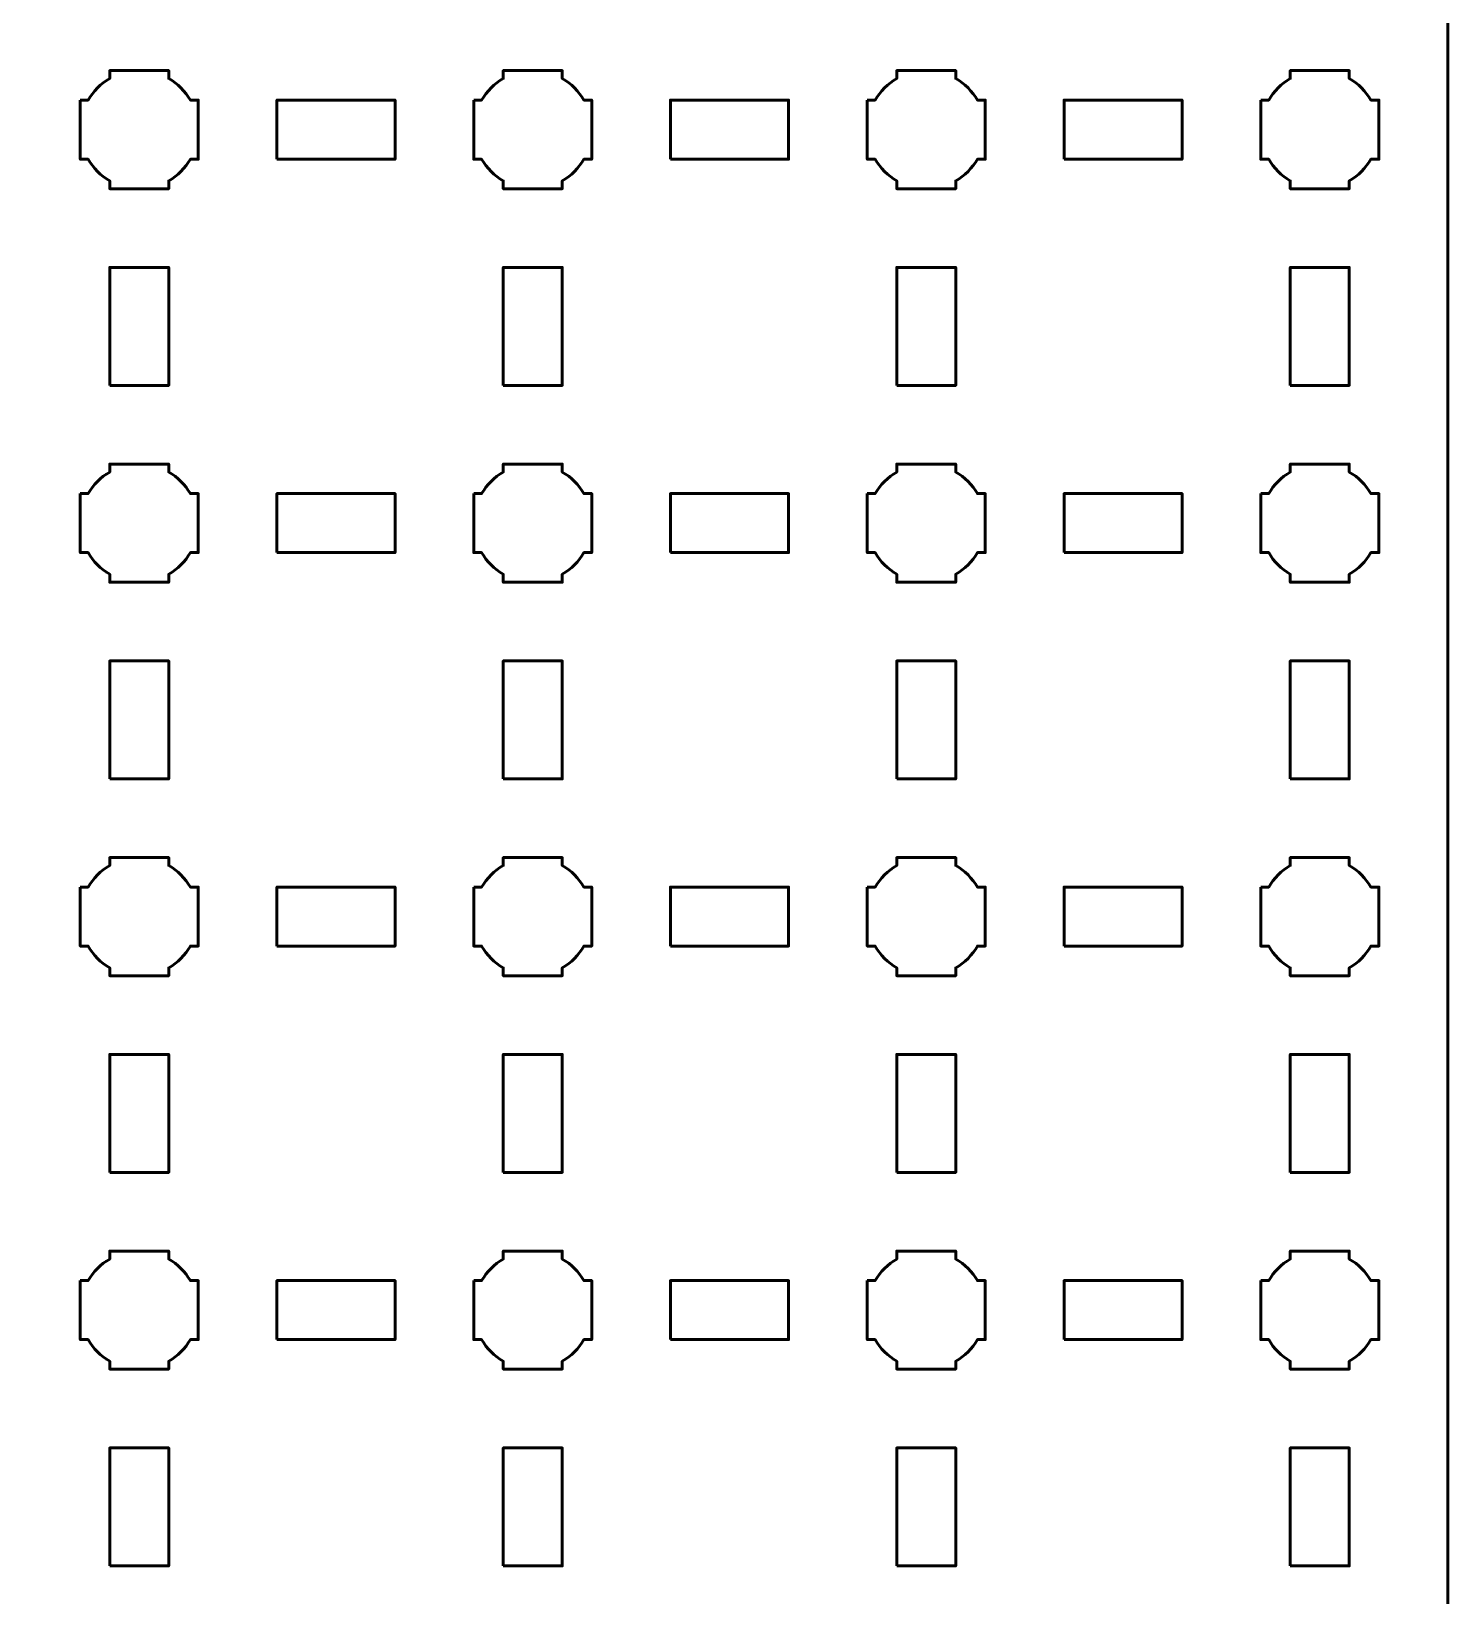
# Model space of a CAD drawing. Header units: centimetres. Extents: x -40.1 to 19.1, y -44.5 to 14.8.
# Drawn here: x 11.95 to 19.15, y -37.3 to -29.35 of the extents above; entities that cross this region are included whole.
import ezdxf

# ---------------------------------------------------------------- set-up
doc = ezdxf.new("R2010")
doc.units = ezdxf.units.CM
doc.header["$MEASUREMENT"] = 0
doc.layers.add('Layer 1', color=7, linetype='Continuous')

msp = doc.modelspace()

# ---------------------------------------------------------------- linework, layer by layer
at = {"layer": 'Layer 1', "lineweight": 53}
for points in [[(13.2, -30), (13.8, -30), (13.8, -29.7), (13.2, -29.7), (13.2, -30)], [(15.2, -30), (15.8, -30), (15.8, -29.7), (15.2, -29.7), (15.2, -30)], [(17.2, -30), (17.8, -30), (17.8, -29.7), (17.2, -29.7), (17.2, -30)], [(12.35, -31.15), (12.65, -31.15), (12.65, -30.55), (12.35, -30.55), (12.35, -31.15)], [(14.35, -31.15), (14.65, -31.15), (14.65, -30.55), (14.35, -30.55), (14.35, -31.15)], [(16.35, -31.15), (16.65, -31.15), (16.65, -30.55), (16.35, -30.55), (16.35, -31.15)], [(18.35, -31.15), (18.65, -31.15), (18.65, -30.55), (18.35, -30.55), (18.35, -31.15)], [(13.2, -32), (13.8, -32), (13.8, -31.7), (13.2, -31.7), (13.2, -32)], [(15.2, -32), (15.8, -32), (15.8, -31.7), (15.2, -31.7), (15.2, -32)], [(17.2, -32), (17.8, -32), (17.8, -31.7), (17.2, -31.7), (17.2, -32)], [(12.35, -33.15), (12.65, -33.15), (12.65, -32.55), (12.35, -32.55), (12.35, -33.15)], [(14.35, -33.15), (14.65, -33.15), (14.65, -32.55), (14.35, -32.55), (14.35, -33.15)], [(16.35, -33.15), (16.65, -33.15), (16.65, -32.55), (16.35, -32.55), (16.35, -33.15)], [(18.35, -33.15), (18.65, -33.15), (18.65, -32.55), (18.35, -32.55), (18.35, -33.15)], [(13.2, -34), (13.8, -34), (13.8, -33.7), (13.2, -33.7), (13.2, -34)], [(15.2, -34), (15.8, -34), (15.8, -33.7), (15.2, -33.7), (15.2, -34)], [(17.2, -34), (17.8, -34), (17.8, -33.7), (17.2, -33.7), (17.2, -34)], [(12.35, -35.15), (12.65, -35.15), (12.65, -34.55), (12.35, -34.55), (12.35, -35.15)], [(14.35, -35.15), (14.65, -35.15), (14.65, -34.55), (14.35, -34.55), (14.35, -35.15)], [(16.35, -35.15), (16.65, -35.15), (16.65, -34.55), (16.35, -34.55), (16.35, -35.15)], [(18.35, -35.15), (18.65, -35.15), (18.65, -34.55), (18.35, -34.55), (18.35, -35.15)], [(13.2, -36), (13.8, -36), (13.8, -35.7), (13.2, -35.7), (13.2, -36)], [(15.2, -36), (15.8, -36), (15.8, -35.7), (15.2, -35.7), (15.2, -36)], [(17.2, -36), (17.8, -36), (17.8, -35.7), (17.2, -35.7), (17.2, -36)], [(12.35, -37.15), (12.65, -37.15), (12.65, -36.55), (12.35, -36.55), (12.35, -37.15)], [(14.35, -37.15), (14.65, -37.15), (14.65, -36.55), (14.35, -36.55), (14.35, -37.15)], [(16.35, -37.15), (16.65, -37.15), (16.65, -36.55), (16.35, -36.55), (16.35, -37.15)], [(18.35, -37.15), (18.65, -37.15), (18.65, -36.55), (18.35, -36.55), (18.35, -37.15)]]:
    msp.add_lwpolyline(points, close=True, dxfattribs=at)
for points, knots in [([(-40.15, -44), (-40.15, -44), (-40.15, 14.3), (-40.15, 14.3), (-40.15, 14.3), (-40.15, 14.57609), (-39.92609, 14.8), (-39.65, 14.8), (-39.65, 14.8), (-39.65, 14.8), (18.65, 14.8), (18.65, 14.8), (18.65, 14.8), (18.92609, 14.8), (19.15, 14.57609), (19.15, 14.3), (19.15, 14.3), (19.15, 14.3), (19.15, -44), (19.15, -44), (19.15, -44), (19.15, -44.27609), (18.92609, -44.5), (18.65, -44.5), (18.65, -44.5), (18.65, -44.5), (-39.65, -44.5), (-39.65, -44.5), (-39.65, -44.5), (-39.92609, -44.5), (-40.15, -44.27609), (-40.15, -44)], [0, 0, 0, 0, 0.125, 0.125, 0.125, 0.125, 0.25, 0.25, 0.25, 0.25, 0.375, 0.375, 0.375, 0.375, 0.5, 0.5, 0.5, 0.5, 0.625, 0.625, 0.625, 0.625, 0.75, 0.75, 0.75, 0.75, 0.875, 0.875, 0.875, 0.875, 1, 1, 1, 1]), ([(12.2, -29.7), (12.2, -29.7), (12.24015, -29.7), (12.24015, -29.7), (12.24015, -29.7), (12.2665, -29.65447), (12.30447, -29.6165), (12.35, -29.59015), (12.35, -29.59015), (12.35, -29.59015), (12.35, -29.55), (12.35, -29.55), (12.35, -29.55), (12.35, -29.55), (12.5, -29.55), (12.5, -29.55), (12.5, -29.55), (12.5, -29.55), (12.65, -29.55), (12.65, -29.55), (12.65, -29.55), (12.65, -29.55), (12.65, -29.59015), (12.65, -29.59015), (12.65, -29.59015), (12.69553, -29.6165), (12.7335, -29.65447), (12.75985, -29.7), (12.75985, -29.7), (12.75985, -29.7), (12.8, -29.7), (12.8, -29.7), (12.8, -29.7), (12.8, -29.7), (12.8, -29.85), (12.8, -29.85), (12.8, -29.85), (12.8, -29.85), (12.8, -30), (12.8, -30), (12.8, -30), (12.8, -30), (12.75985, -30), (12.75985, -30), (12.75985, -30), (12.7335, -30.04553), (12.69553, -30.0835), (12.65, -30.10985), (12.65, -30.10985), (12.65, -30.10985), (12.65, -30.15), (12.65, -30.15), (12.65, -30.15), (12.65, -30.15), (12.5, -30.15), (12.5, -30.15), (12.5, -30.15), (12.5, -30.15), (12.35, -30.15), (12.35, -30.15), (12.35, -30.15), (12.35, -30.15), (12.35, -30.10985), (12.35, -30.10985), (12.35, -30.10985), (12.30447, -30.0835), (12.2665, -30.04553), (12.24015, -30), (12.24015, -30), (12.24015, -30), (12.2, -30), (12.2, -30), (12.2, -30), (12.2, -30), (12.2, -29.85), (12.2, -29.85), (12.2, -29.85), (12.2, -29.85), (12.2, -29.7), (12.2, -29.7)], [0, 0, 0, 0, 0.05, 0.05, 0.05, 0.05, 0.1, 0.1, 0.1, 0.1, 0.15, 0.15, 0.15, 0.15, 0.2, 0.2, 0.2, 0.2, 0.25, 0.25, 0.25, 0.25, 0.3, 0.3, 0.3, 0.3, 0.35, 0.35, 0.35, 0.35, 0.4, 0.4, 0.4, 0.4, 0.45, 0.45, 0.45, 0.45, 0.5, 0.5, 0.5, 0.5, 0.55, 0.55, 0.55, 0.55, 0.6, 0.6, 0.6, 0.6, 0.65, 0.65, 0.65, 0.65, 0.7, 0.7, 0.7, 0.7, 0.75, 0.75, 0.75, 0.75, 0.8, 0.8, 0.8, 0.8, 0.85, 0.85, 0.85, 0.85, 0.9, 0.9, 0.9, 0.9, 0.95, 0.95, 0.95, 0.95, 1, 1, 1, 1]), ([(14.2, -29.7), (14.2, -29.7), (14.24015, -29.7), (14.24015, -29.7), (14.24015, -29.7), (14.2665, -29.65447), (14.30447, -29.6165), (14.35, -29.59015), (14.35, -29.59015), (14.35, -29.59015), (14.35, -29.55), (14.35, -29.55), (14.35, -29.55), (14.35, -29.55), (14.5, -29.55), (14.5, -29.55), (14.5, -29.55), (14.5, -29.55), (14.65, -29.55), (14.65, -29.55), (14.65, -29.55), (14.65, -29.55), (14.65, -29.59015), (14.65, -29.59015), (14.65, -29.59015), (14.69553, -29.6165), (14.7335, -29.65447), (14.75985, -29.7), (14.75985, -29.7), (14.75985, -29.7), (14.8, -29.7), (14.8, -29.7), (14.8, -29.7), (14.8, -29.7), (14.8, -29.85), (14.8, -29.85), (14.8, -29.85), (14.8, -29.85), (14.8, -30), (14.8, -30), (14.8, -30), (14.8, -30), (14.75985, -30), (14.75985, -30), (14.75985, -30), (14.7335, -30.04553), (14.69553, -30.0835), (14.65, -30.10985), (14.65, -30.10985), (14.65, -30.10985), (14.65, -30.15), (14.65, -30.15), (14.65, -30.15), (14.65, -30.15), (14.5, -30.15), (14.5, -30.15), (14.5, -30.15), (14.5, -30.15), (14.35, -30.15), (14.35, -30.15), (14.35, -30.15), (14.35, -30.15), (14.35, -30.10985), (14.35, -30.10985), (14.35, -30.10985), (14.30447, -30.0835), (14.2665, -30.04553), (14.24015, -30), (14.24015, -30), (14.24015, -30), (14.2, -30), (14.2, -30), (14.2, -30), (14.2, -30), (14.2, -29.85), (14.2, -29.85), (14.2, -29.85), (14.2, -29.85), (14.2, -29.7), (14.2, -29.7)], [0, 0, 0, 0, 0.05, 0.05, 0.05, 0.05, 0.1, 0.1, 0.1, 0.1, 0.15, 0.15, 0.15, 0.15, 0.2, 0.2, 0.2, 0.2, 0.25, 0.25, 0.25, 0.25, 0.3, 0.3, 0.3, 0.3, 0.35, 0.35, 0.35, 0.35, 0.4, 0.4, 0.4, 0.4, 0.45, 0.45, 0.45, 0.45, 0.5, 0.5, 0.5, 0.5, 0.55, 0.55, 0.55, 0.55, 0.6, 0.6, 0.6, 0.6, 0.65, 0.65, 0.65, 0.65, 0.7, 0.7, 0.7, 0.7, 0.75, 0.75, 0.75, 0.75, 0.8, 0.8, 0.8, 0.8, 0.85, 0.85, 0.85, 0.85, 0.9, 0.9, 0.9, 0.9, 0.95, 0.95, 0.95, 0.95, 1, 1, 1, 1]), ([(16.2, -29.7), (16.2, -29.7), (16.24015, -29.7), (16.24015, -29.7), (16.24015, -29.7), (16.2665, -29.65447), (16.30447, -29.6165), (16.35, -29.59015), (16.35, -29.59015), (16.35, -29.59015), (16.35, -29.55), (16.35, -29.55), (16.35, -29.55), (16.35, -29.55), (16.5, -29.55), (16.5, -29.55), (16.5, -29.55), (16.5, -29.55), (16.65, -29.55), (16.65, -29.55), (16.65, -29.55), (16.65, -29.55), (16.65, -29.59015), (16.65, -29.59015), (16.65, -29.59015), (16.69553, -29.6165), (16.7335, -29.65447), (16.75985, -29.7), (16.75985, -29.7), (16.75985, -29.7), (16.8, -29.7), (16.8, -29.7), (16.8, -29.7), (16.8, -29.7), (16.8, -29.85), (16.8, -29.85), (16.8, -29.85), (16.8, -29.85), (16.8, -30), (16.8, -30), (16.8, -30), (16.8, -30), (16.75985, -30), (16.75985, -30), (16.75985, -30), (16.7335, -30.04553), (16.69553, -30.0835), (16.65, -30.10985), (16.65, -30.10985), (16.65, -30.10985), (16.65, -30.15), (16.65, -30.15), (16.65, -30.15), (16.65, -30.15), (16.5, -30.15), (16.5, -30.15), (16.5, -30.15), (16.5, -30.15), (16.35, -30.15), (16.35, -30.15), (16.35, -30.15), (16.35, -30.15), (16.35, -30.10985), (16.35, -30.10985), (16.35, -30.10985), (16.30447, -30.0835), (16.2665, -30.04553), (16.24015, -30), (16.24015, -30), (16.24015, -30), (16.2, -30), (16.2, -30), (16.2, -30), (16.2, -30), (16.2, -29.85), (16.2, -29.85), (16.2, -29.85), (16.2, -29.85), (16.2, -29.7), (16.2, -29.7)], [0, 0, 0, 0, 0.05, 0.05, 0.05, 0.05, 0.1, 0.1, 0.1, 0.1, 0.15, 0.15, 0.15, 0.15, 0.2, 0.2, 0.2, 0.2, 0.25, 0.25, 0.25, 0.25, 0.3, 0.3, 0.3, 0.3, 0.35, 0.35, 0.35, 0.35, 0.4, 0.4, 0.4, 0.4, 0.45, 0.45, 0.45, 0.45, 0.5, 0.5, 0.5, 0.5, 0.55, 0.55, 0.55, 0.55, 0.6, 0.6, 0.6, 0.6, 0.65, 0.65, 0.65, 0.65, 0.7, 0.7, 0.7, 0.7, 0.75, 0.75, 0.75, 0.75, 0.8, 0.8, 0.8, 0.8, 0.85, 0.85, 0.85, 0.85, 0.9, 0.9, 0.9, 0.9, 0.95, 0.95, 0.95, 0.95, 1, 1, 1, 1]), ([(18.2, -29.7), (18.2, -29.7), (18.24015, -29.7), (18.24015, -29.7), (18.24015, -29.7), (18.2665, -29.65447), (18.30447, -29.6165), (18.35, -29.59015), (18.35, -29.59015), (18.35, -29.59015), (18.35, -29.55), (18.35, -29.55), (18.35, -29.55), (18.35, -29.55), (18.5, -29.55), (18.5, -29.55), (18.5, -29.55), (18.5, -29.55), (18.65, -29.55), (18.65, -29.55), (18.65, -29.55), (18.65, -29.55), (18.65, -29.59015), (18.65, -29.59015), (18.65, -29.59015), (18.69553, -29.6165), (18.7335, -29.65447), (18.75985, -29.7), (18.75985, -29.7), (18.75985, -29.7), (18.8, -29.7), (18.8, -29.7), (18.8, -29.7), (18.8, -29.7), (18.8, -29.85), (18.8, -29.85), (18.8, -29.85), (18.8, -29.85), (18.8, -30), (18.8, -30), (18.8, -30), (18.8, -30), (18.75985, -30), (18.75985, -30), (18.75985, -30), (18.7335, -30.04553), (18.69553, -30.0835), (18.65, -30.10985), (18.65, -30.10985), (18.65, -30.10985), (18.65, -30.15), (18.65, -30.15), (18.65, -30.15), (18.65, -30.15), (18.5, -30.15), (18.5, -30.15), (18.5, -30.15), (18.5, -30.15), (18.35, -30.15), (18.35, -30.15), (18.35, -30.15), (18.35, -30.15), (18.35, -30.10985), (18.35, -30.10985), (18.35, -30.10985), (18.30447, -30.0835), (18.2665, -30.04553), (18.24015, -30), (18.24015, -30), (18.24015, -30), (18.2, -30), (18.2, -30), (18.2, -30), (18.2, -30), (18.2, -29.85), (18.2, -29.85), (18.2, -29.85), (18.2, -29.85), (18.2, -29.7), (18.2, -29.7)], [0, 0, 0, 0, 0.05, 0.05, 0.05, 0.05, 0.1, 0.1, 0.1, 0.1, 0.15, 0.15, 0.15, 0.15, 0.2, 0.2, 0.2, 0.2, 0.25, 0.25, 0.25, 0.25, 0.3, 0.3, 0.3, 0.3, 0.35, 0.35, 0.35, 0.35, 0.4, 0.4, 0.4, 0.4, 0.45, 0.45, 0.45, 0.45, 0.5, 0.5, 0.5, 0.5, 0.55, 0.55, 0.55, 0.55, 0.6, 0.6, 0.6, 0.6, 0.65, 0.65, 0.65, 0.65, 0.7, 0.7, 0.7, 0.7, 0.75, 0.75, 0.75, 0.75, 0.8, 0.8, 0.8, 0.8, 0.85, 0.85, 0.85, 0.85, 0.9, 0.9, 0.9, 0.9, 0.95, 0.95, 0.95, 0.95, 1, 1, 1, 1]), ([(12.2, -31.7), (12.2, -31.7), (12.24015, -31.7), (12.24015, -31.7), (12.24015, -31.7), (12.2665, -31.65447), (12.30447, -31.6165), (12.35, -31.59015), (12.35, -31.59015), (12.35, -31.59015), (12.35, -31.55), (12.35, -31.55), (12.35, -31.55), (12.35, -31.55), (12.5, -31.55), (12.5, -31.55), (12.5, -31.55), (12.5, -31.55), (12.65, -31.55), (12.65, -31.55), (12.65, -31.55), (12.65, -31.55), (12.65, -31.59015), (12.65, -31.59015), (12.65, -31.59015), (12.69553, -31.6165), (12.7335, -31.65447), (12.75985, -31.7), (12.75985, -31.7), (12.75985, -31.7), (12.8, -31.7), (12.8, -31.7), (12.8, -31.7), (12.8, -31.7), (12.8, -31.85), (12.8, -31.85), (12.8, -31.85), (12.8, -31.85), (12.8, -32), (12.8, -32), (12.8, -32), (12.8, -32), (12.75985, -32), (12.75985, -32), (12.75985, -32), (12.7335, -32.04553), (12.69553, -32.0835), (12.65, -32.10985), (12.65, -32.10985), (12.65, -32.10985), (12.65, -32.15), (12.65, -32.15), (12.65, -32.15), (12.65, -32.15), (12.5, -32.15), (12.5, -32.15), (12.5, -32.15), (12.5, -32.15), (12.35, -32.15), (12.35, -32.15), (12.35, -32.15), (12.35, -32.15), (12.35, -32.10985), (12.35, -32.10985), (12.35, -32.10985), (12.30447, -32.0835), (12.2665, -32.04553), (12.24015, -32), (12.24015, -32), (12.24015, -32), (12.2, -32), (12.2, -32), (12.2, -32), (12.2, -32), (12.2, -31.85), (12.2, -31.85), (12.2, -31.85), (12.2, -31.85), (12.2, -31.7), (12.2, -31.7)], [0, 0, 0, 0, 0.05, 0.05, 0.05, 0.05, 0.1, 0.1, 0.1, 0.1, 0.15, 0.15, 0.15, 0.15, 0.2, 0.2, 0.2, 0.2, 0.25, 0.25, 0.25, 0.25, 0.3, 0.3, 0.3, 0.3, 0.35, 0.35, 0.35, 0.35, 0.4, 0.4, 0.4, 0.4, 0.45, 0.45, 0.45, 0.45, 0.5, 0.5, 0.5, 0.5, 0.55, 0.55, 0.55, 0.55, 0.6, 0.6, 0.6, 0.6, 0.65, 0.65, 0.65, 0.65, 0.7, 0.7, 0.7, 0.7, 0.75, 0.75, 0.75, 0.75, 0.8, 0.8, 0.8, 0.8, 0.85, 0.85, 0.85, 0.85, 0.9, 0.9, 0.9, 0.9, 0.95, 0.95, 0.95, 0.95, 1, 1, 1, 1]), ([(14.2, -31.7), (14.2, -31.7), (14.24015, -31.7), (14.24015, -31.7), (14.24015, -31.7), (14.2665, -31.65447), (14.30447, -31.6165), (14.35, -31.59015), (14.35, -31.59015), (14.35, -31.59015), (14.35, -31.55), (14.35, -31.55), (14.35, -31.55), (14.35, -31.55), (14.5, -31.55), (14.5, -31.55), (14.5, -31.55), (14.5, -31.55), (14.65, -31.55), (14.65, -31.55), (14.65, -31.55), (14.65, -31.55), (14.65, -31.59015), (14.65, -31.59015), (14.65, -31.59015), (14.69553, -31.6165), (14.7335, -31.65447), (14.75985, -31.7), (14.75985, -31.7), (14.75985, -31.7), (14.8, -31.7), (14.8, -31.7), (14.8, -31.7), (14.8, -31.7), (14.8, -31.85), (14.8, -31.85), (14.8, -31.85), (14.8, -31.85), (14.8, -32), (14.8, -32), (14.8, -32), (14.8, -32), (14.75985, -32), (14.75985, -32), (14.75985, -32), (14.7335, -32.04553), (14.69553, -32.0835), (14.65, -32.10985), (14.65, -32.10985), (14.65, -32.10985), (14.65, -32.15), (14.65, -32.15), (14.65, -32.15), (14.65, -32.15), (14.5, -32.15), (14.5, -32.15), (14.5, -32.15), (14.5, -32.15), (14.35, -32.15), (14.35, -32.15), (14.35, -32.15), (14.35, -32.15), (14.35, -32.10985), (14.35, -32.10985), (14.35, -32.10985), (14.30447, -32.0835), (14.2665, -32.04553), (14.24015, -32), (14.24015, -32), (14.24015, -32), (14.2, -32), (14.2, -32), (14.2, -32), (14.2, -32), (14.2, -31.85), (14.2, -31.85), (14.2, -31.85), (14.2, -31.85), (14.2, -31.7), (14.2, -31.7)], [0, 0, 0, 0, 0.05, 0.05, 0.05, 0.05, 0.1, 0.1, 0.1, 0.1, 0.15, 0.15, 0.15, 0.15, 0.2, 0.2, 0.2, 0.2, 0.25, 0.25, 0.25, 0.25, 0.3, 0.3, 0.3, 0.3, 0.35, 0.35, 0.35, 0.35, 0.4, 0.4, 0.4, 0.4, 0.45, 0.45, 0.45, 0.45, 0.5, 0.5, 0.5, 0.5, 0.55, 0.55, 0.55, 0.55, 0.6, 0.6, 0.6, 0.6, 0.65, 0.65, 0.65, 0.65, 0.7, 0.7, 0.7, 0.7, 0.75, 0.75, 0.75, 0.75, 0.8, 0.8, 0.8, 0.8, 0.85, 0.85, 0.85, 0.85, 0.9, 0.9, 0.9, 0.9, 0.95, 0.95, 0.95, 0.95, 1, 1, 1, 1]), ([(16.2, -31.7), (16.2, -31.7), (16.24015, -31.7), (16.24015, -31.7), (16.24015, -31.7), (16.2665, -31.65447), (16.30447, -31.6165), (16.35, -31.59015), (16.35, -31.59015), (16.35, -31.59015), (16.35, -31.55), (16.35, -31.55), (16.35, -31.55), (16.35, -31.55), (16.5, -31.55), (16.5, -31.55), (16.5, -31.55), (16.5, -31.55), (16.65, -31.55), (16.65, -31.55), (16.65, -31.55), (16.65, -31.55), (16.65, -31.59015), (16.65, -31.59015), (16.65, -31.59015), (16.69553, -31.6165), (16.7335, -31.65447), (16.75985, -31.7), (16.75985, -31.7), (16.75985, -31.7), (16.8, -31.7), (16.8, -31.7), (16.8, -31.7), (16.8, -31.7), (16.8, -31.85), (16.8, -31.85), (16.8, -31.85), (16.8, -31.85), (16.8, -32), (16.8, -32), (16.8, -32), (16.8, -32), (16.75985, -32), (16.75985, -32), (16.75985, -32), (16.7335, -32.04553), (16.69553, -32.0835), (16.65, -32.10985), (16.65, -32.10985), (16.65, -32.10985), (16.65, -32.15), (16.65, -32.15), (16.65, -32.15), (16.65, -32.15), (16.5, -32.15), (16.5, -32.15), (16.5, -32.15), (16.5, -32.15), (16.35, -32.15), (16.35, -32.15), (16.35, -32.15), (16.35, -32.15), (16.35, -32.10985), (16.35, -32.10985), (16.35, -32.10985), (16.30447, -32.0835), (16.2665, -32.04553), (16.24015, -32), (16.24015, -32), (16.24015, -32), (16.2, -32), (16.2, -32), (16.2, -32), (16.2, -32), (16.2, -31.85), (16.2, -31.85), (16.2, -31.85), (16.2, -31.85), (16.2, -31.7), (16.2, -31.7)], [0, 0, 0, 0, 0.05, 0.05, 0.05, 0.05, 0.1, 0.1, 0.1, 0.1, 0.15, 0.15, 0.15, 0.15, 0.2, 0.2, 0.2, 0.2, 0.25, 0.25, 0.25, 0.25, 0.3, 0.3, 0.3, 0.3, 0.35, 0.35, 0.35, 0.35, 0.4, 0.4, 0.4, 0.4, 0.45, 0.45, 0.45, 0.45, 0.5, 0.5, 0.5, 0.5, 0.55, 0.55, 0.55, 0.55, 0.6, 0.6, 0.6, 0.6, 0.65, 0.65, 0.65, 0.65, 0.7, 0.7, 0.7, 0.7, 0.75, 0.75, 0.75, 0.75, 0.8, 0.8, 0.8, 0.8, 0.85, 0.85, 0.85, 0.85, 0.9, 0.9, 0.9, 0.9, 0.95, 0.95, 0.95, 0.95, 1, 1, 1, 1]), ([(18.2, -31.7), (18.2, -31.7), (18.24015, -31.7), (18.24015, -31.7), (18.24015, -31.7), (18.2665, -31.65447), (18.30447, -31.6165), (18.35, -31.59015), (18.35, -31.59015), (18.35, -31.59015), (18.35, -31.55), (18.35, -31.55), (18.35, -31.55), (18.35, -31.55), (18.5, -31.55), (18.5, -31.55), (18.5, -31.55), (18.5, -31.55), (18.65, -31.55), (18.65, -31.55), (18.65, -31.55), (18.65, -31.55), (18.65, -31.59015), (18.65, -31.59015), (18.65, -31.59015), (18.69553, -31.6165), (18.7335, -31.65447), (18.75985, -31.7), (18.75985, -31.7), (18.75985, -31.7), (18.8, -31.7), (18.8, -31.7), (18.8, -31.7), (18.8, -31.7), (18.8, -31.85), (18.8, -31.85), (18.8, -31.85), (18.8, -31.85), (18.8, -32), (18.8, -32), (18.8, -32), (18.8, -32), (18.75985, -32), (18.75985, -32), (18.75985, -32), (18.7335, -32.04553), (18.69553, -32.0835), (18.65, -32.10985), (18.65, -32.10985), (18.65, -32.10985), (18.65, -32.15), (18.65, -32.15), (18.65, -32.15), (18.65, -32.15), (18.5, -32.15), (18.5, -32.15), (18.5, -32.15), (18.5, -32.15), (18.35, -32.15), (18.35, -32.15), (18.35, -32.15), (18.35, -32.15), (18.35, -32.10985), (18.35, -32.10985), (18.35, -32.10985), (18.30447, -32.0835), (18.2665, -32.04553), (18.24015, -32), (18.24015, -32), (18.24015, -32), (18.2, -32), (18.2, -32), (18.2, -32), (18.2, -32), (18.2, -31.85), (18.2, -31.85), (18.2, -31.85), (18.2, -31.85), (18.2, -31.7), (18.2, -31.7)], [0, 0, 0, 0, 0.05, 0.05, 0.05, 0.05, 0.1, 0.1, 0.1, 0.1, 0.15, 0.15, 0.15, 0.15, 0.2, 0.2, 0.2, 0.2, 0.25, 0.25, 0.25, 0.25, 0.3, 0.3, 0.3, 0.3, 0.35, 0.35, 0.35, 0.35, 0.4, 0.4, 0.4, 0.4, 0.45, 0.45, 0.45, 0.45, 0.5, 0.5, 0.5, 0.5, 0.55, 0.55, 0.55, 0.55, 0.6, 0.6, 0.6, 0.6, 0.65, 0.65, 0.65, 0.65, 0.7, 0.7, 0.7, 0.7, 0.75, 0.75, 0.75, 0.75, 0.8, 0.8, 0.8, 0.8, 0.85, 0.85, 0.85, 0.85, 0.9, 0.9, 0.9, 0.9, 0.95, 0.95, 0.95, 0.95, 1, 1, 1, 1]), ([(12.2, -33.7), (12.2, -33.7), (12.24015, -33.7), (12.24015, -33.7), (12.24015, -33.7), (12.2665, -33.65447), (12.30447, -33.6165), (12.35, -33.59015), (12.35, -33.59015), (12.35, -33.59015), (12.35, -33.55), (12.35, -33.55), (12.35, -33.55), (12.35, -33.55), (12.5, -33.55), (12.5, -33.55), (12.5, -33.55), (12.5, -33.55), (12.65, -33.55), (12.65, -33.55), (12.65, -33.55), (12.65, -33.55), (12.65, -33.59015), (12.65, -33.59015), (12.65, -33.59015), (12.69553, -33.6165), (12.7335, -33.65447), (12.75985, -33.7), (12.75985, -33.7), (12.75985, -33.7), (12.8, -33.7), (12.8, -33.7), (12.8, -33.7), (12.8, -33.7), (12.8, -33.85), (12.8, -33.85), (12.8, -33.85), (12.8, -33.85), (12.8, -34), (12.8, -34), (12.8, -34), (12.8, -34), (12.75985, -34), (12.75985, -34), (12.75985, -34), (12.7335, -34.04553), (12.69553, -34.0835), (12.65, -34.10985), (12.65, -34.10985), (12.65, -34.10985), (12.65, -34.15), (12.65, -34.15), (12.65, -34.15), (12.65, -34.15), (12.5, -34.15), (12.5, -34.15), (12.5, -34.15), (12.5, -34.15), (12.35, -34.15), (12.35, -34.15), (12.35, -34.15), (12.35, -34.15), (12.35, -34.10985), (12.35, -34.10985), (12.35, -34.10985), (12.30447, -34.0835), (12.2665, -34.04553), (12.24015, -34), (12.24015, -34), (12.24015, -34), (12.2, -34), (12.2, -34), (12.2, -34), (12.2, -34), (12.2, -33.85), (12.2, -33.85), (12.2, -33.85), (12.2, -33.85), (12.2, -33.7), (12.2, -33.7)], [0, 0, 0, 0, 0.05, 0.05, 0.05, 0.05, 0.1, 0.1, 0.1, 0.1, 0.15, 0.15, 0.15, 0.15, 0.2, 0.2, 0.2, 0.2, 0.25, 0.25, 0.25, 0.25, 0.3, 0.3, 0.3, 0.3, 0.35, 0.35, 0.35, 0.35, 0.4, 0.4, 0.4, 0.4, 0.45, 0.45, 0.45, 0.45, 0.5, 0.5, 0.5, 0.5, 0.55, 0.55, 0.55, 0.55, 0.6, 0.6, 0.6, 0.6, 0.65, 0.65, 0.65, 0.65, 0.7, 0.7, 0.7, 0.7, 0.75, 0.75, 0.75, 0.75, 0.8, 0.8, 0.8, 0.8, 0.85, 0.85, 0.85, 0.85, 0.9, 0.9, 0.9, 0.9, 0.95, 0.95, 0.95, 0.95, 1, 1, 1, 1]), ([(14.2, -33.7), (14.2, -33.7), (14.24015, -33.7), (14.24015, -33.7), (14.24015, -33.7), (14.2665, -33.65447), (14.30447, -33.6165), (14.35, -33.59015), (14.35, -33.59015), (14.35, -33.59015), (14.35, -33.55), (14.35, -33.55), (14.35, -33.55), (14.35, -33.55), (14.5, -33.55), (14.5, -33.55), (14.5, -33.55), (14.5, -33.55), (14.65, -33.55), (14.65, -33.55), (14.65, -33.55), (14.65, -33.55), (14.65, -33.59015), (14.65, -33.59015), (14.65, -33.59015), (14.69553, -33.6165), (14.7335, -33.65447), (14.75985, -33.7), (14.75985, -33.7), (14.75985, -33.7), (14.8, -33.7), (14.8, -33.7), (14.8, -33.7), (14.8, -33.7), (14.8, -33.85), (14.8, -33.85), (14.8, -33.85), (14.8, -33.85), (14.8, -34), (14.8, -34), (14.8, -34), (14.8, -34), (14.75985, -34), (14.75985, -34), (14.75985, -34), (14.7335, -34.04553), (14.69553, -34.0835), (14.65, -34.10985), (14.65, -34.10985), (14.65, -34.10985), (14.65, -34.15), (14.65, -34.15), (14.65, -34.15), (14.65, -34.15), (14.5, -34.15), (14.5, -34.15), (14.5, -34.15), (14.5, -34.15), (14.35, -34.15), (14.35, -34.15), (14.35, -34.15), (14.35, -34.15), (14.35, -34.10985), (14.35, -34.10985), (14.35, -34.10985), (14.30447, -34.0835), (14.2665, -34.04553), (14.24015, -34), (14.24015, -34), (14.24015, -34), (14.2, -34), (14.2, -34), (14.2, -34), (14.2, -34), (14.2, -33.85), (14.2, -33.85), (14.2, -33.85), (14.2, -33.85), (14.2, -33.7), (14.2, -33.7)], [0, 0, 0, 0, 0.05, 0.05, 0.05, 0.05, 0.1, 0.1, 0.1, 0.1, 0.15, 0.15, 0.15, 0.15, 0.2, 0.2, 0.2, 0.2, 0.25, 0.25, 0.25, 0.25, 0.3, 0.3, 0.3, 0.3, 0.35, 0.35, 0.35, 0.35, 0.4, 0.4, 0.4, 0.4, 0.45, 0.45, 0.45, 0.45, 0.5, 0.5, 0.5, 0.5, 0.55, 0.55, 0.55, 0.55, 0.6, 0.6, 0.6, 0.6, 0.65, 0.65, 0.65, 0.65, 0.7, 0.7, 0.7, 0.7, 0.75, 0.75, 0.75, 0.75, 0.8, 0.8, 0.8, 0.8, 0.85, 0.85, 0.85, 0.85, 0.9, 0.9, 0.9, 0.9, 0.95, 0.95, 0.95, 0.95, 1, 1, 1, 1]), ([(16.2, -33.7), (16.2, -33.7), (16.24015, -33.7), (16.24015, -33.7), (16.24015, -33.7), (16.2665, -33.65447), (16.30447, -33.6165), (16.35, -33.59015), (16.35, -33.59015), (16.35, -33.59015), (16.35, -33.55), (16.35, -33.55), (16.35, -33.55), (16.35, -33.55), (16.5, -33.55), (16.5, -33.55), (16.5, -33.55), (16.5, -33.55), (16.65, -33.55), (16.65, -33.55), (16.65, -33.55), (16.65, -33.55), (16.65, -33.59015), (16.65, -33.59015), (16.65, -33.59015), (16.69553, -33.6165), (16.7335, -33.65447), (16.75985, -33.7), (16.75985, -33.7), (16.75985, -33.7), (16.8, -33.7), (16.8, -33.7), (16.8, -33.7), (16.8, -33.7), (16.8, -33.85), (16.8, -33.85), (16.8, -33.85), (16.8, -33.85), (16.8, -34), (16.8, -34), (16.8, -34), (16.8, -34), (16.75985, -34), (16.75985, -34), (16.75985, -34), (16.7335, -34.04553), (16.69553, -34.0835), (16.65, -34.10985), (16.65, -34.10985), (16.65, -34.10985), (16.65, -34.15), (16.65, -34.15), (16.65, -34.15), (16.65, -34.15), (16.5, -34.15), (16.5, -34.15), (16.5, -34.15), (16.5, -34.15), (16.35, -34.15), (16.35, -34.15), (16.35, -34.15), (16.35, -34.15), (16.35, -34.10985), (16.35, -34.10985), (16.35, -34.10985), (16.30447, -34.0835), (16.2665, -34.04553), (16.24015, -34), (16.24015, -34), (16.24015, -34), (16.2, -34), (16.2, -34), (16.2, -34), (16.2, -34), (16.2, -33.85), (16.2, -33.85), (16.2, -33.85), (16.2, -33.85), (16.2, -33.7), (16.2, -33.7)], [0, 0, 0, 0, 0.05, 0.05, 0.05, 0.05, 0.1, 0.1, 0.1, 0.1, 0.15, 0.15, 0.15, 0.15, 0.2, 0.2, 0.2, 0.2, 0.25, 0.25, 0.25, 0.25, 0.3, 0.3, 0.3, 0.3, 0.35, 0.35, 0.35, 0.35, 0.4, 0.4, 0.4, 0.4, 0.45, 0.45, 0.45, 0.45, 0.5, 0.5, 0.5, 0.5, 0.55, 0.55, 0.55, 0.55, 0.6, 0.6, 0.6, 0.6, 0.65, 0.65, 0.65, 0.65, 0.7, 0.7, 0.7, 0.7, 0.75, 0.75, 0.75, 0.75, 0.8, 0.8, 0.8, 0.8, 0.85, 0.85, 0.85, 0.85, 0.9, 0.9, 0.9, 0.9, 0.95, 0.95, 0.95, 0.95, 1, 1, 1, 1]), ([(18.2, -33.7), (18.2, -33.7), (18.24015, -33.7), (18.24015, -33.7), (18.24015, -33.7), (18.2665, -33.65447), (18.30447, -33.6165), (18.35, -33.59015), (18.35, -33.59015), (18.35, -33.59015), (18.35, -33.55), (18.35, -33.55), (18.35, -33.55), (18.35, -33.55), (18.5, -33.55), (18.5, -33.55), (18.5, -33.55), (18.5, -33.55), (18.65, -33.55), (18.65, -33.55), (18.65, -33.55), (18.65, -33.55), (18.65, -33.59015), (18.65, -33.59015), (18.65, -33.59015), (18.69553, -33.6165), (18.7335, -33.65447), (18.75985, -33.7), (18.75985, -33.7), (18.75985, -33.7), (18.8, -33.7), (18.8, -33.7), (18.8, -33.7), (18.8, -33.7), (18.8, -33.85), (18.8, -33.85), (18.8, -33.85), (18.8, -33.85), (18.8, -34), (18.8, -34), (18.8, -34), (18.8, -34), (18.75985, -34), (18.75985, -34), (18.75985, -34), (18.7335, -34.04553), (18.69553, -34.0835), (18.65, -34.10985), (18.65, -34.10985), (18.65, -34.10985), (18.65, -34.15), (18.65, -34.15), (18.65, -34.15), (18.65, -34.15), (18.5, -34.15), (18.5, -34.15), (18.5, -34.15), (18.5, -34.15), (18.35, -34.15), (18.35, -34.15), (18.35, -34.15), (18.35, -34.15), (18.35, -34.10985), (18.35, -34.10985), (18.35, -34.10985), (18.30447, -34.0835), (18.2665, -34.04553), (18.24015, -34), (18.24015, -34), (18.24015, -34), (18.2, -34), (18.2, -34), (18.2, -34), (18.2, -34), (18.2, -33.85), (18.2, -33.85), (18.2, -33.85), (18.2, -33.85), (18.2, -33.7), (18.2, -33.7)], [0, 0, 0, 0, 0.05, 0.05, 0.05, 0.05, 0.1, 0.1, 0.1, 0.1, 0.15, 0.15, 0.15, 0.15, 0.2, 0.2, 0.2, 0.2, 0.25, 0.25, 0.25, 0.25, 0.3, 0.3, 0.3, 0.3, 0.35, 0.35, 0.35, 0.35, 0.4, 0.4, 0.4, 0.4, 0.45, 0.45, 0.45, 0.45, 0.5, 0.5, 0.5, 0.5, 0.55, 0.55, 0.55, 0.55, 0.6, 0.6, 0.6, 0.6, 0.65, 0.65, 0.65, 0.65, 0.7, 0.7, 0.7, 0.7, 0.75, 0.75, 0.75, 0.75, 0.8, 0.8, 0.8, 0.8, 0.85, 0.85, 0.85, 0.85, 0.9, 0.9, 0.9, 0.9, 0.95, 0.95, 0.95, 0.95, 1, 1, 1, 1]), ([(12.2, -35.7), (12.2, -35.7), (12.24015, -35.7), (12.24015, -35.7), (12.24015, -35.7), (12.2665, -35.65447), (12.30447, -35.6165), (12.35, -35.59015), (12.35, -35.59015), (12.35, -35.59015), (12.35, -35.55), (12.35, -35.55), (12.35, -35.55), (12.35, -35.55), (12.5, -35.55), (12.5, -35.55), (12.5, -35.55), (12.5, -35.55), (12.65, -35.55), (12.65, -35.55), (12.65, -35.55), (12.65, -35.55), (12.65, -35.59015), (12.65, -35.59015), (12.65, -35.59015), (12.69553, -35.6165), (12.7335, -35.65447), (12.75985, -35.7), (12.75985, -35.7), (12.75985, -35.7), (12.8, -35.7), (12.8, -35.7), (12.8, -35.7), (12.8, -35.7), (12.8, -35.85), (12.8, -35.85), (12.8, -35.85), (12.8, -35.85), (12.8, -36), (12.8, -36), (12.8, -36), (12.8, -36), (12.75985, -36), (12.75985, -36), (12.75985, -36), (12.7335, -36.04553), (12.69553, -36.0835), (12.65, -36.10985), (12.65, -36.10985), (12.65, -36.10985), (12.65, -36.15), (12.65, -36.15), (12.65, -36.15), (12.65, -36.15), (12.5, -36.15), (12.5, -36.15), (12.5, -36.15), (12.5, -36.15), (12.35, -36.15), (12.35, -36.15), (12.35, -36.15), (12.35, -36.15), (12.35, -36.10985), (12.35, -36.10985), (12.35, -36.10985), (12.30447, -36.0835), (12.2665, -36.04553), (12.24015, -36), (12.24015, -36), (12.24015, -36), (12.2, -36), (12.2, -36), (12.2, -36), (12.2, -36), (12.2, -35.85), (12.2, -35.85), (12.2, -35.85), (12.2, -35.85), (12.2, -35.7), (12.2, -35.7)], [0, 0, 0, 0, 0.05, 0.05, 0.05, 0.05, 0.1, 0.1, 0.1, 0.1, 0.15, 0.15, 0.15, 0.15, 0.2, 0.2, 0.2, 0.2, 0.25, 0.25, 0.25, 0.25, 0.3, 0.3, 0.3, 0.3, 0.35, 0.35, 0.35, 0.35, 0.4, 0.4, 0.4, 0.4, 0.45, 0.45, 0.45, 0.45, 0.5, 0.5, 0.5, 0.5, 0.55, 0.55, 0.55, 0.55, 0.6, 0.6, 0.6, 0.6, 0.65, 0.65, 0.65, 0.65, 0.7, 0.7, 0.7, 0.7, 0.75, 0.75, 0.75, 0.75, 0.8, 0.8, 0.8, 0.8, 0.85, 0.85, 0.85, 0.85, 0.9, 0.9, 0.9, 0.9, 0.95, 0.95, 0.95, 0.95, 1, 1, 1, 1]), ([(14.2, -35.7), (14.2, -35.7), (14.24015, -35.7), (14.24015, -35.7), (14.24015, -35.7), (14.2665, -35.65447), (14.30447, -35.6165), (14.35, -35.59015), (14.35, -35.59015), (14.35, -35.59015), (14.35, -35.55), (14.35, -35.55), (14.35, -35.55), (14.35, -35.55), (14.5, -35.55), (14.5, -35.55), (14.5, -35.55), (14.5, -35.55), (14.65, -35.55), (14.65, -35.55), (14.65, -35.55), (14.65, -35.55), (14.65, -35.59015), (14.65, -35.59015), (14.65, -35.59015), (14.69553, -35.6165), (14.7335, -35.65447), (14.75985, -35.7), (14.75985, -35.7), (14.75985, -35.7), (14.8, -35.7), (14.8, -35.7), (14.8, -35.7), (14.8, -35.7), (14.8, -35.85), (14.8, -35.85), (14.8, -35.85), (14.8, -35.85), (14.8, -36), (14.8, -36), (14.8, -36), (14.8, -36), (14.75985, -36), (14.75985, -36), (14.75985, -36), (14.7335, -36.04553), (14.69553, -36.0835), (14.65, -36.10985), (14.65, -36.10985), (14.65, -36.10985), (14.65, -36.15), (14.65, -36.15), (14.65, -36.15), (14.65, -36.15), (14.5, -36.15), (14.5, -36.15), (14.5, -36.15), (14.5, -36.15), (14.35, -36.15), (14.35, -36.15), (14.35, -36.15), (14.35, -36.15), (14.35, -36.10985), (14.35, -36.10985), (14.35, -36.10985), (14.30447, -36.0835), (14.2665, -36.04553), (14.24015, -36), (14.24015, -36), (14.24015, -36), (14.2, -36), (14.2, -36), (14.2, -36), (14.2, -36), (14.2, -35.85), (14.2, -35.85), (14.2, -35.85), (14.2, -35.85), (14.2, -35.7), (14.2, -35.7)], [0, 0, 0, 0, 0.05, 0.05, 0.05, 0.05, 0.1, 0.1, 0.1, 0.1, 0.15, 0.15, 0.15, 0.15, 0.2, 0.2, 0.2, 0.2, 0.25, 0.25, 0.25, 0.25, 0.3, 0.3, 0.3, 0.3, 0.35, 0.35, 0.35, 0.35, 0.4, 0.4, 0.4, 0.4, 0.45, 0.45, 0.45, 0.45, 0.5, 0.5, 0.5, 0.5, 0.55, 0.55, 0.55, 0.55, 0.6, 0.6, 0.6, 0.6, 0.65, 0.65, 0.65, 0.65, 0.7, 0.7, 0.7, 0.7, 0.75, 0.75, 0.75, 0.75, 0.8, 0.8, 0.8, 0.8, 0.85, 0.85, 0.85, 0.85, 0.9, 0.9, 0.9, 0.9, 0.95, 0.95, 0.95, 0.95, 1, 1, 1, 1]), ([(16.2, -35.7), (16.2, -35.7), (16.24015, -35.7), (16.24015, -35.7), (16.24015, -35.7), (16.2665, -35.65447), (16.30447, -35.6165), (16.35, -35.59015), (16.35, -35.59015), (16.35, -35.59015), (16.35, -35.55), (16.35, -35.55), (16.35, -35.55), (16.35, -35.55), (16.5, -35.55), (16.5, -35.55), (16.5, -35.55), (16.5, -35.55), (16.65, -35.55), (16.65, -35.55), (16.65, -35.55), (16.65, -35.55), (16.65, -35.59015), (16.65, -35.59015), (16.65, -35.59015), (16.69553, -35.6165), (16.7335, -35.65447), (16.75985, -35.7), (16.75985, -35.7), (16.75985, -35.7), (16.8, -35.7), (16.8, -35.7), (16.8, -35.7), (16.8, -35.7), (16.8, -35.85), (16.8, -35.85), (16.8, -35.85), (16.8, -35.85), (16.8, -36), (16.8, -36), (16.8, -36), (16.8, -36), (16.75985, -36), (16.75985, -36), (16.75985, -36), (16.7335, -36.04553), (16.69553, -36.0835), (16.65, -36.10985), (16.65, -36.10985), (16.65, -36.10985), (16.65, -36.15), (16.65, -36.15), (16.65, -36.15), (16.65, -36.15), (16.5, -36.15), (16.5, -36.15), (16.5, -36.15), (16.5, -36.15), (16.35, -36.15), (16.35, -36.15), (16.35, -36.15), (16.35, -36.15), (16.35, -36.10985), (16.35, -36.10985), (16.35, -36.10985), (16.30447, -36.0835), (16.2665, -36.04553), (16.24015, -36), (16.24015, -36), (16.24015, -36), (16.2, -36), (16.2, -36), (16.2, -36), (16.2, -36), (16.2, -35.85), (16.2, -35.85), (16.2, -35.85), (16.2, -35.85), (16.2, -35.7), (16.2, -35.7)], [0, 0, 0, 0, 0.05, 0.05, 0.05, 0.05, 0.1, 0.1, 0.1, 0.1, 0.15, 0.15, 0.15, 0.15, 0.2, 0.2, 0.2, 0.2, 0.25, 0.25, 0.25, 0.25, 0.3, 0.3, 0.3, 0.3, 0.35, 0.35, 0.35, 0.35, 0.4, 0.4, 0.4, 0.4, 0.45, 0.45, 0.45, 0.45, 0.5, 0.5, 0.5, 0.5, 0.55, 0.55, 0.55, 0.55, 0.6, 0.6, 0.6, 0.6, 0.65, 0.65, 0.65, 0.65, 0.7, 0.7, 0.7, 0.7, 0.75, 0.75, 0.75, 0.75, 0.8, 0.8, 0.8, 0.8, 0.85, 0.85, 0.85, 0.85, 0.9, 0.9, 0.9, 0.9, 0.95, 0.95, 0.95, 0.95, 1, 1, 1, 1]), ([(18.2, -35.7), (18.2, -35.7), (18.24015, -35.7), (18.24015, -35.7), (18.24015, -35.7), (18.2665, -35.65447), (18.30447, -35.6165), (18.35, -35.59015), (18.35, -35.59015), (18.35, -35.59015), (18.35, -35.55), (18.35, -35.55), (18.35, -35.55), (18.35, -35.55), (18.5, -35.55), (18.5, -35.55), (18.5, -35.55), (18.5, -35.55), (18.65, -35.55), (18.65, -35.55), (18.65, -35.55), (18.65, -35.55), (18.65, -35.59015), (18.65, -35.59015), (18.65, -35.59015), (18.69553, -35.6165), (18.7335, -35.65447), (18.75985, -35.7), (18.75985, -35.7), (18.75985, -35.7), (18.8, -35.7), (18.8, -35.7), (18.8, -35.7), (18.8, -35.7), (18.8, -35.85), (18.8, -35.85), (18.8, -35.85), (18.8, -35.85), (18.8, -36), (18.8, -36), (18.8, -36), (18.8, -36), (18.75985, -36), (18.75985, -36), (18.75985, -36), (18.7335, -36.04553), (18.69553, -36.0835), (18.65, -36.10985), (18.65, -36.10985), (18.65, -36.10985), (18.65, -36.15), (18.65, -36.15), (18.65, -36.15), (18.65, -36.15), (18.5, -36.15), (18.5, -36.15), (18.5, -36.15), (18.5, -36.15), (18.35, -36.15), (18.35, -36.15), (18.35, -36.15), (18.35, -36.15), (18.35, -36.10985), (18.35, -36.10985), (18.35, -36.10985), (18.30447, -36.0835), (18.2665, -36.04553), (18.24015, -36), (18.24015, -36), (18.24015, -36), (18.2, -36), (18.2, -36), (18.2, -36), (18.2, -36), (18.2, -35.85), (18.2, -35.85), (18.2, -35.85), (18.2, -35.85), (18.2, -35.7), (18.2, -35.7)], [0, 0, 0, 0, 0.05, 0.05, 0.05, 0.05, 0.1, 0.1, 0.1, 0.1, 0.15, 0.15, 0.15, 0.15, 0.2, 0.2, 0.2, 0.2, 0.25, 0.25, 0.25, 0.25, 0.3, 0.3, 0.3, 0.3, 0.35, 0.35, 0.35, 0.35, 0.4, 0.4, 0.4, 0.4, 0.45, 0.45, 0.45, 0.45, 0.5, 0.5, 0.5, 0.5, 0.55, 0.55, 0.55, 0.55, 0.6, 0.6, 0.6, 0.6, 0.65, 0.65, 0.65, 0.65, 0.7, 0.7, 0.7, 0.7, 0.75, 0.75, 0.75, 0.75, 0.8, 0.8, 0.8, 0.8, 0.85, 0.85, 0.85, 0.85, 0.9, 0.9, 0.9, 0.9, 0.95, 0.95, 0.95, 0.95, 1, 1, 1, 1])]:
    msp.add_open_spline(points, degree=3, knots=knots, dxfattribs=at)

doc.saveas('drawing.dxf')
